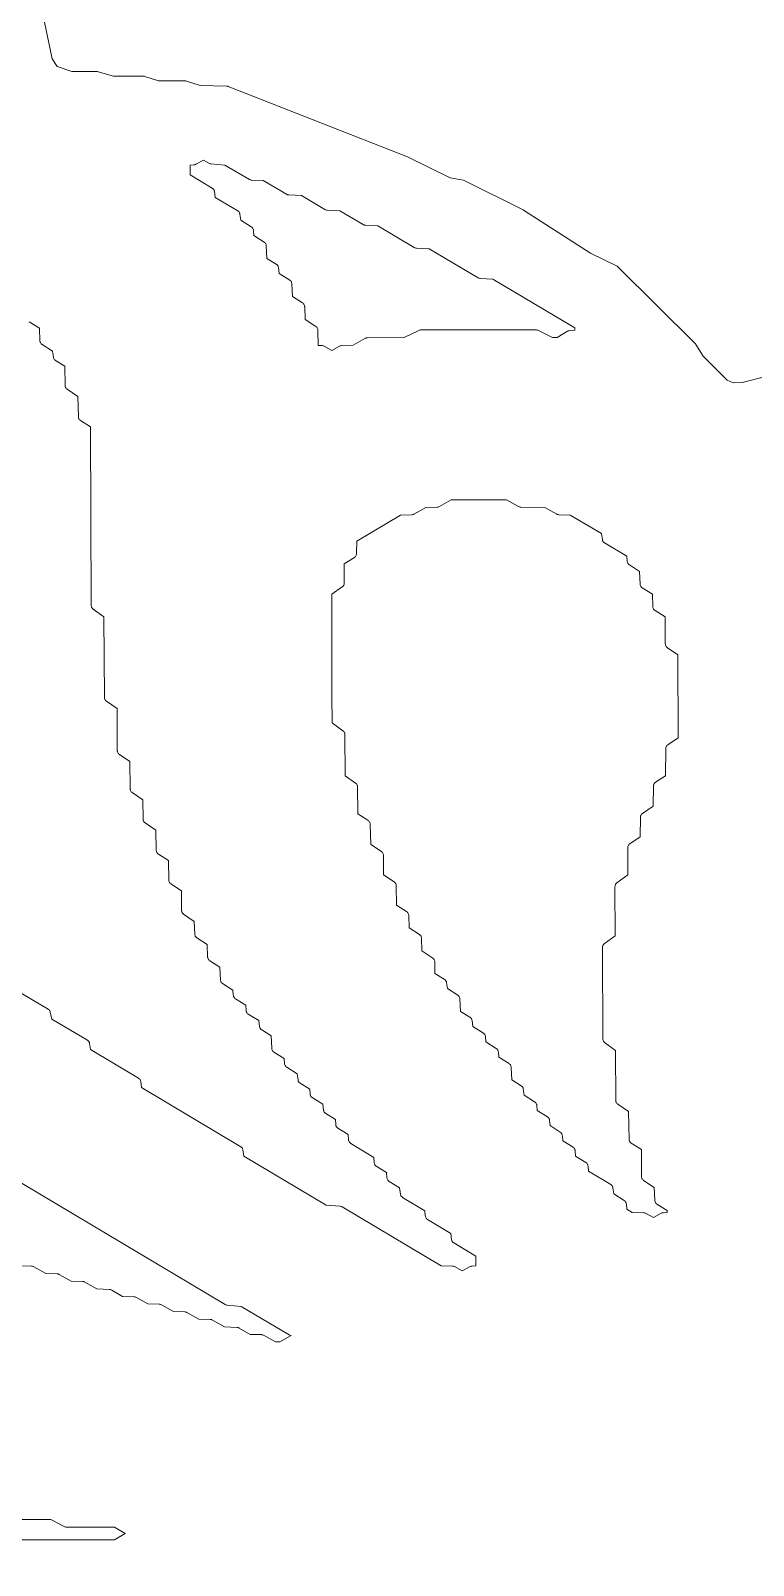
# Model space of a CAD drawing. Header units: inches. Extents: x 36 to 80.1, y 17.3 to 55.9.
# Drawn here: x 55.66 to 59.54, y 22.7 to 30.96 of the extents above; entities that cross this region are included whole.
import ezdxf

# ---------------------------------------------------------------- set-up
doc = ezdxf.new("R2010")
doc.units = ezdxf.units.IN
doc.layers.add('01_ORIGINAL_CAD', color=7, linetype='Continuous', lineweight=20)
doc.layers.add('03_ADDED_AREAS_SAME_COMPOSITION', color=7, linetype='Continuous', lineweight=15)

msp = doc.modelspace()

# ---------------------------------------------------------------- linework, layer by layer
at = {"layer": '01_ORIGINAL_CAD'}
msp.add_lwpolyline([(53.6498, 30.945, -0.14301), (60.2429, 31.6303, -0.286424), (65.3601, 28.4306), (66.4807, 23.8898, -0.272091), (64.8996, 18.9541), (63.6613, 17.5325)], format="xyb", dxfattribs=at)
at = {"layer": '03_ADDED_AREAS_SAME_COMPOSITION'}
for points in [[(60.0541, 29.2086), (59.4823, 29.0641), (59.4345, 29.0625), (59.4017, 29.0761), (59.2722, 29.2056), (59.2325, 29.2694), (59.2308, 29.2718), (59.2289, 29.2739), (58.8155, 29.6847), (58.8125, 29.6873), (58.8091, 29.6893), (58.6669, 29.7608), (58.3065, 29.9913), (58.3042, 29.9926), (57.9904, 30.15), (57.987, 30.1514), (57.9834, 30.1523), (57.9113, 30.1646), (57.6849, 30.2772), (57.6829, 30.2781), (56.7179, 30.6577), (56.7152, 30.6586), (56.7123, 30.6592), (56.7094, 30.6594), (56.5671, 30.6631), (56.4934, 30.6861), (56.4898, 30.6869), (56.4861, 30.6872), (56.3419, 30.6882), (56.2684, 30.7111), (56.2648, 30.7119), (56.261, 30.7122), (56.1013, 30.7124), (56.0179, 30.7363), (56.0145, 30.737), (56.011, 30.7372), (55.877, 30.7374), (55.7984, 30.7651), (55.7712, 30.8061), (55.696, 31.1681)], [(55.6473, 29.3912), (55.702, 29.3566), (55.7047, 29.2885), (55.7051, 29.2851), (55.7059, 29.2817), (55.7072, 29.2785), (55.7089, 29.2755), (55.711, 29.2728), (55.7135, 29.2704), (55.7163, 29.2683), (55.7725, 29.2328), (55.7773, 29.2), (55.778, 29.1969), (55.779, 29.194), (55.7804, 29.1912), (55.7822, 29.1886), (55.7842, 29.1862), (55.7866, 29.1841), (55.7891, 29.1823), (55.8395, 29.1518), (55.8405, 29.0479), (55.8407, 29.0444), (55.8415, 29.0411), (55.8427, 29.0378), (55.8443, 29.0348), (55.8464, 29.032), (55.8488, 29.0295), (55.8515, 29.0274), (55.9088, 28.9887), (55.9118, 28.8794), (55.9121, 28.8759), (55.9129, 28.8725), (55.9142, 28.8693), (55.916, 28.8663), (55.9181, 28.8635), (55.9206, 28.861), (55.9234, 28.859), (55.9776, 28.8247), (55.9807, 27.8651), (55.981, 27.8617), (55.9816, 27.8585), (55.9827, 27.8553), (55.9843, 27.8523), (55.9862, 27.8496), (55.9884, 27.8471), (55.991, 27.845), (56.0495, 27.8021), (56.0517, 27.3693), (56.0519, 27.3658), (56.0526, 27.3624), (56.0538, 27.3592), (56.0555, 27.3561), (56.0575, 27.3533), (56.0599, 27.3508), (56.0627, 27.3487), (56.1197, 27.3102), (56.1212, 27.0826), (56.1214, 27.0792), (56.1222, 27.0758), (56.1234, 27.0726), (56.125, 27.0695), (56.1271, 27.0667), (56.1295, 27.0642), (56.1322, 27.0621), (56.1893, 27.0236), (56.1904, 26.8779), (56.1907, 26.8745), (56.1914, 26.8711), (56.1926, 26.8678), (56.1943, 26.8648), (56.1963, 26.862), (56.1987, 26.8595), (56.2014, 26.8574), (56.2586, 26.8188), (56.2595, 26.7141), (56.2598, 26.7107), (56.2606, 26.7073), (56.2618, 26.7041), (56.2634, 26.701), (56.2654, 26.6982), (56.2678, 26.6957), (56.2706, 26.6936), (56.3279, 26.6549), (56.3309, 26.5457), (56.3312, 26.5422), (56.332, 26.5388), (56.3333, 26.5355), (56.335, 26.5325), (56.3372, 26.5297), (56.3397, 26.5273), (56.3425, 26.5252), (56.3968, 26.4909), (56.3978, 26.3866), (56.3981, 26.3832), (56.3988, 26.3798), (56.4, 26.3765), (56.4016, 26.3735), (56.4037, 26.3707), (56.4061, 26.3682), (56.4088, 26.3661), (56.4659, 26.3276), (56.4669, 26.2228), (56.4672, 26.2194), (56.4679, 26.216), (56.4691, 26.2128), (56.4708, 26.2097), (56.4728, 26.207), (56.4752, 26.2045), (56.4779, 26.2024), (56.5354, 26.1636), (56.5381, 26.095), (56.5385, 26.0916), (56.5393, 26.0882), (56.5406, 26.085), (56.5423, 26.0821), (56.5445, 26.0793), (56.5469, 26.0769), (56.5497, 26.0749), (56.6044, 26.0403), (56.6071, 25.9722), (56.6075, 25.9688), (56.6083, 25.9654), (56.6096, 25.9622), (56.6113, 25.9592), (56.6135, 25.9565), (56.6159, 25.9541), (56.6187, 25.9521), (56.6734, 25.9175), (56.6761, 25.8494), (56.6765, 25.846), (56.6773, 25.8426), (56.6786, 25.8394), (56.6803, 25.8364), (56.6824, 25.8337), (56.6849, 25.8313), (56.6877, 25.8293), (56.7429, 25.7944), (56.745, 25.7666), (56.7455, 25.7634), (56.7464, 25.7602), (56.7477, 25.7571), (56.7494, 25.7543), (56.7515, 25.7517), (56.7539, 25.7494), (56.7566, 25.7474), (56.8118, 25.7125), (56.8139, 25.6848), (56.8143, 25.6815), (56.8152, 25.6783), (56.8165, 25.6752), (56.8183, 25.6724), (56.8203, 25.6698), (56.8227, 25.6675), (56.8254, 25.6655), (56.8816, 25.63), (56.8865, 25.5972), (56.8871, 25.5941), (56.8881, 25.5912), (56.8895, 25.5884), (56.8913, 25.5857), (56.8933, 25.5834), (56.8957, 25.5813), (56.8982, 25.5795), (56.949, 25.5488), (56.9516, 25.481), (56.952, 25.4776), (56.9529, 25.4742), (56.9542, 25.471), (56.9559, 25.468), (56.958, 25.4653), (56.9605, 25.4629), (56.9633, 25.4609), (57.0185, 25.426), (57.0206, 25.3982), (57.021, 25.395), (57.0219, 25.3918), (57.0232, 25.3887), (57.025, 25.3859), (57.027, 25.3833), (57.0294, 25.381), (57.0321, 25.379), (57.0883, 25.3435), (57.0932, 25.3107), (57.0938, 25.3076), (57.0948, 25.3046), (57.0962, 25.3018), (57.098, 25.2992), (57.1, 25.2968), (57.1024, 25.2947), (57.1049, 25.2929), (57.1562, 25.2619), (57.1583, 25.2345), (57.1587, 25.2312), (57.1596, 25.228), (57.161, 25.225), (57.1627, 25.2221), (57.1647, 25.2195), (57.1672, 25.2172), (57.1698, 25.2153), (57.226, 25.1798), (57.2309, 25.1469), (57.2315, 25.1439), (57.2326, 25.1409), (57.234, 25.1381), (57.2357, 25.1355), (57.2377, 25.1331), (57.2401, 25.131), (57.2427, 25.1292), (57.2939, 25.0982), (57.296, 25.0708), (57.2965, 25.0675), (57.2974, 25.0643), (57.2987, 25.0613), (57.3004, 25.0584), (57.3025, 25.0558), (57.3049, 25.0535), (57.3076, 25.0515), (57.3628, 25.0166), (57.3648, 24.9889), (57.3653, 24.9856), (57.3662, 24.9824), (57.3676, 24.9793), (57.3694, 24.9764), (57.3715, 24.9738), (57.3739, 24.9715), (57.3767, 24.9695), (57.5004, 24.8936), (57.5024, 24.8662), (57.5029, 24.8629), (57.5038, 24.8597), (57.5051, 24.8566), (57.5068, 24.8538), (57.5089, 24.8512), (57.5113, 24.8489), (57.514, 24.8469), (57.5692, 24.812), (57.5713, 24.7843), (57.5718, 24.781), (57.5727, 24.7778), (57.574, 24.7747), (57.5757, 24.7719), (57.5778, 24.7693), (57.5802, 24.767), (57.5828, 24.765), (57.639, 24.7295), (57.6439, 24.6967), (57.6445, 24.6936), (57.6456, 24.6906), (57.647, 24.6878), (57.6487, 24.6852), (57.6508, 24.6828), (57.6532, 24.6807), (57.6557, 24.6789), (57.7757, 24.607), (57.7777, 24.5797), (57.7782, 24.5763), (57.7791, 24.5731), (57.7805, 24.57), (57.7822, 24.5671), (57.7844, 24.5645), (57.7868, 24.5622), (57.7896, 24.5602), (57.9142, 24.4838), (57.919, 24.4511), (57.9197, 24.4481), (57.9207, 24.4451), (57.9222, 24.4423), (57.9239, 24.4397), (57.926, 24.4373), (57.9283, 24.4352), (57.9309, 24.4334), (58.0498, 24.362), (58.05, 24.3097), (58.0293, 24.3089), (58.0265, 24.3086), (58.0236, 24.308), (58.0209, 24.307), (58.0183, 24.3058), (57.9767, 24.2829), (57.935, 24.3058), (57.9324, 24.307), (57.9295, 24.308), (57.9266, 24.3086), (57.9237, 24.3088), (57.8628, 24.3104), (57.33, 24.6276), (57.3267, 24.6293), (57.3231, 24.6304), (57.3194, 24.631), (57.2451, 24.6373), (56.8018, 24.9013), (56.7969, 24.9337), (56.7963, 24.9368), (56.7952, 24.9398), (56.7938, 24.9426), (56.7921, 24.9452), (56.79, 24.9476), (56.7876, 24.9497), (56.785, 24.9515), (56.2518, 25.2695), (56.247, 25.302), (56.2463, 25.3051), (56.2453, 25.308), (56.2439, 25.3109), (56.2421, 25.3135), (56.2401, 25.3159), (56.2377, 25.318), (56.2351, 25.3197), (55.9768, 25.4741), (55.972, 25.5066), (55.9713, 25.5097), (55.9703, 25.5126), (55.9689, 25.5155), (55.9671, 25.5181), (55.965, 25.5205), (55.9627, 25.5226), (55.9601, 25.5244), (55.7694, 25.6385), (55.7605, 25.6758), (55.7595, 25.679), (55.7581, 25.682), (55.7563, 25.6849), (55.7542, 25.6874), (55.7517, 25.6896), (55.749, 25.6915), (55.5642, 25.8015)], [(55.3276, 24.9201), (56.7021, 24.1018), (56.7055, 24.1001), (56.7091, 24.0989), (56.7128, 24.0983), (56.7871, 24.0921), (57.0456, 23.9381), (57.0487, 23.9366), (57.0521, 23.9354), (57.0555, 23.9348), (57.0555, 23.9348), (56.995, 23.9007), (56.9718, 23.9007), (56.9075, 23.9367), (56.9048, 23.938), (56.9019, 23.939), (56.899, 23.9396), (56.896, 23.9399), (56.835, 23.9414), (56.7774, 23.9752), (56.7747, 23.9765), (56.7719, 23.9776), (56.769, 23.9783), (56.766, 23.9786), (56.6978, 23.9822), (56.6329, 24.0185), (56.6302, 24.0198), (56.6273, 24.0208), (56.6243, 24.0214), (56.6213, 24.0216), (56.5601, 24.0232), (56.4956, 24.0593), (56.4928, 24.0607), (56.49, 24.0616), (56.487, 24.0623), (56.484, 24.0625), (56.4228, 24.0641), (56.3582, 24.1002), (56.3555, 24.1015), (56.3527, 24.1025), (56.3497, 24.1031), (56.3467, 24.1034), (56.2855, 24.105), (56.2209, 24.1411), (56.2182, 24.1424), (56.2153, 24.1434), (56.2124, 24.144), (56.2094, 24.1443), (56.1484, 24.1459), (56.0908, 24.1796), (56.0881, 24.181), (56.0853, 24.182), (56.0824, 24.1827), (56.0794, 24.183), (56.0112, 24.1866), (55.9463, 24.2229), (55.9436, 24.2242), (55.9407, 24.2252), (55.9377, 24.2258), (55.9347, 24.2261), (55.8735, 24.2276), (55.809, 24.2638), (55.8062, 24.2651), (55.8034, 24.2661), (55.8004, 24.2667), (55.7974, 24.267), (55.7362, 24.2685), (55.6717, 24.3047), (55.6689, 24.306), (55.6661, 24.307), (55.6631, 24.3076), (55.6601, 24.3078), (55.5992, 24.3094)], [(55.5038, 22.9449), (55.7635, 22.9446), (55.8354, 22.9069), (55.8381, 22.9057), (55.841, 22.9048), (55.8439, 22.9043), (55.8469, 22.9041), (56.106, 22.9038), (56.1634, 22.8702), (56.1643, 22.8697), (56.1635, 22.8693), (56.1064, 22.8357), (54.5741, 22.8351)]]:
    msp.add_lwpolyline(points, dxfattribs=at)
for points in [[(56.6988, 30.234), (56.8327, 30.1567), (56.8355, 30.1554), (56.8384, 30.1543), (56.8415, 30.1537), (56.8446, 30.1534), (56.9054, 30.1518), (57.0318, 30.0772), (57.0345, 30.0758), (57.0373, 30.0748), (57.0402, 30.0741), (57.0432, 30.0738), (57.1112, 30.0702), (57.2378, 29.9954), (57.2405, 29.994), (57.2433, 29.993), (57.2463, 29.9923), (57.2492, 29.992), (57.3172, 29.9884), (57.4439, 29.9136), (57.4466, 29.9122), (57.4494, 29.9112), (57.4523, 29.9105), (57.4553, 29.9102), (57.5232, 29.9066), (57.7186, 29.7909), (57.7213, 29.7895), (57.7241, 29.7885), (57.7271, 29.7878), (57.7301, 29.7874), (57.798, 29.7839), (58.0621, 29.6273), (58.0648, 29.6259), (58.0676, 29.6248), (58.0706, 29.6241), (58.0735, 29.6238), (58.1415, 29.6203), (58.5825, 29.3577), (58.5825, 29.3455), (58.5542, 29.3433), (58.5505, 29.3428), (58.5468, 29.3416), (58.5434, 29.34), (58.4863, 29.3063), (58.4626, 29.3063), (58.3829, 29.3448), (58.3794, 29.3461), (58.3757, 29.347), (58.372, 29.3472), (57.7547, 29.347), (57.7509, 29.3467), (57.7473, 29.3458), (57.7438, 29.3445), (57.6642, 29.3059), (57.4653, 29.3041), (57.4621, 29.3039), (57.4591, 29.3033), (57.4561, 29.3023), (57.4532, 29.3009), (57.3889, 29.2647), (57.3278, 29.2631), (57.3248, 29.2629), (57.3219, 29.2622), (57.3191, 29.2613), (57.3164, 29.26), (57.2748, 29.2371), (57.2331, 29.26), (57.2305, 29.2612), (57.2278, 29.2622), (57.225, 29.2628), (57.2221, 29.2631), (57.2011, 29.2639), (57.2002, 29.3445), (57.2, 29.3479), (57.1992, 29.3513), (57.198, 29.3545), (57.1964, 29.3576), (57.1944, 29.3604), (57.192, 29.3628), (57.1892, 29.365), (57.1317, 29.4038), (57.1291, 29.4723), (57.1287, 29.4757), (57.1278, 29.4791), (57.1265, 29.4823), (57.1248, 29.4853), (57.1227, 29.488), (57.1202, 29.4904), (57.1174, 29.4924), (57.0627, 29.527), (57.0601, 29.5951), (57.0597, 29.5985), (57.0588, 29.6019), (57.0576, 29.6051), (57.0558, 29.6081), (57.0537, 29.6108), (57.0512, 29.6132), (57.0484, 29.6152), (56.9923, 29.6507), (56.9874, 29.6836), (56.9868, 29.6867), (56.9857, 29.6896), (56.9843, 29.6924), (56.9826, 29.695), (56.9805, 29.6974), (56.9782, 29.6995), (56.9756, 29.7013), (56.9249, 29.732), (56.9222, 29.7998), (56.9218, 29.8032), (56.921, 29.8065), (56.9197, 29.8097), (56.918, 29.8127), (56.9159, 29.8155), (56.9134, 29.8179), (56.9106, 29.8199), (56.8554, 29.8548), (56.8533, 29.8825), (56.8528, 29.8858), (56.8519, 29.889), (56.8506, 29.8921), (56.8489, 29.8949), (56.8468, 29.8975), (56.8444, 29.8998), (56.8417, 29.9018), (56.7856, 29.9373), (56.7807, 29.9701), (56.7801, 29.9732), (56.779, 29.9762), (56.7776, 29.979), (56.7759, 29.9816), (56.7738, 29.984), (56.7714, 29.9861), (56.7688, 29.9879), (56.648, 30.0604), (56.6431, 30.0929), (56.6425, 30.096), (56.6414, 30.099), (56.64, 30.1018), (56.6383, 30.1044), (56.6362, 30.1068), (56.6339, 30.1089), (56.6313, 30.1107), (56.5123, 30.182), (56.5122, 30.2343), (56.5328, 30.2352), (56.5357, 30.2355), (56.5385, 30.2361), (56.5413, 30.237), (56.5439, 30.2383), (56.5849, 30.2609), (56.6137, 30.2437), (56.6171, 30.242), (56.6207, 30.2409), (56.6244, 30.2403)], [(58.2148, 28.4325), (58.2791, 28.3965), (58.2819, 28.3952), (58.2849, 28.3942), (58.2879, 28.3936), (58.291, 28.3933), (58.4206, 28.3917), (58.485, 28.3557), (58.4878, 28.3543), (58.4906, 28.3534), (58.4936, 28.3527), (58.4966, 28.3525), (58.5574, 28.3509), (58.7252, 28.251), (58.73, 28.2186), (58.7307, 28.2155), (58.7317, 28.2125), (58.7331, 28.2097), (58.7349, 28.2071), (58.7369, 28.2047), (58.7393, 28.2026), (58.7419, 28.2008), (58.8618, 28.1289), (58.8639, 28.1015), (58.8643, 28.0982), (58.8652, 28.095), (58.8666, 28.092), (58.8683, 28.0891), (58.8703, 28.0865), (58.8727, 28.0842), (58.8754, 28.0823), (58.9301, 28.0477), (58.9328, 27.9796), (58.9332, 27.9762), (58.934, 27.9729), (58.9353, 27.9696), (58.937, 27.9667), (58.9392, 27.9639), (58.9416, 27.9615), (58.9444, 27.9595), (58.9991, 27.9249), (59.0018, 27.8568), (59.0022, 27.8534), (59.003, 27.85), (59.0043, 27.8468), (59.006, 27.8438), (59.0081, 27.8411), (59.0106, 27.8387), (59.0134, 27.8367), (59.0677, 27.8023), (59.0688, 27.6572), (59.0691, 27.6537), (59.0698, 27.6503), (59.071, 27.6471), (59.0727, 27.644), (59.0747, 27.6412), (59.0771, 27.6388), (59.0799, 27.6366), (59.1369, 27.5982), (59.1383, 27.1521), (59.0816, 27.1137), (59.0789, 27.1115), (59.0765, 27.109), (59.0744, 27.1062), (59.0728, 27.1031), (59.0716, 27.0999), (59.0709, 27.0965), (59.0707, 27.093), (59.0705, 26.9479), (59.0165, 26.9136), (59.014, 26.9118), (59.0117, 26.9097), (59.0098, 26.9073), (59.0081, 26.9047), (59.0068, 26.902), (59.0058, 26.8991), (59.0051, 26.8961), (59.0049, 26.893), (59.0026, 26.7838), (58.9456, 26.7451), (58.9429, 26.7429), (58.9405, 26.7404), (58.9385, 26.7376), (58.9368, 26.7346), (58.9356, 26.7313), (58.9349, 26.7279), (58.9347, 26.7245), (58.9343, 26.6198), (58.8776, 26.5813), (58.8748, 26.5791), (58.8724, 26.5766), (58.8704, 26.5738), (58.8688, 26.5707), (58.8676, 26.5675), (58.8668, 26.5641), (58.8666, 26.5606), (58.8664, 26.4144), (58.8081, 26.3715), (58.8056, 26.3693), (58.8033, 26.3669), (58.8014, 26.3641), (58.7999, 26.3611), (58.7988, 26.3579), (58.7982, 26.3546), (58.7979, 26.3513), (58.7988, 26.0868), (58.7406, 26.0439), (58.738, 26.0417), (58.7358, 26.0393), (58.7339, 26.0365), (58.7324, 26.0335), (58.7313, 26.0303), (58.7306, 26.027), (58.7304, 26.0237), (58.732, 25.5323), (58.7322, 25.529), (58.7329, 25.5257), (58.734, 25.5226), (58.7355, 25.5196), (58.7374, 25.5169), (58.7397, 25.5144), (58.7422, 25.5122), (58.8008, 25.4694), (58.8024, 25.2003), (58.8026, 25.1968), (58.8034, 25.1935), (58.8046, 25.1902), (58.8062, 25.1871), (58.8083, 25.1843), (58.8107, 25.1819), (58.8134, 25.1797), (58.8707, 25.1411), (58.8738, 24.991), (58.8741, 24.9879), (58.8747, 24.9849), (58.8757, 24.982), (58.8771, 24.9792), (58.8787, 24.9766), (58.8807, 24.9743), (58.883, 24.9722), (58.8855, 24.9704), (58.9398, 24.936), (58.9409, 24.7908), (58.9412, 24.7874), (58.9419, 24.784), (58.9431, 24.7808), (58.9447, 24.7777), (58.9468, 24.7749), (58.9492, 24.7724), (58.9519, 24.7703), (59.0094, 24.7315), (59.0121, 24.663), (59.0125, 24.6596), (59.0133, 24.6562), (59.0146, 24.653), (59.0163, 24.65), (59.0184, 24.6473), (59.0209, 24.6449), (59.0237, 24.6428), (59.0779, 24.6085), (59.078, 24.5968), (59.0573, 24.596), (59.0544, 24.5957), (59.0516, 24.5951), (59.0489, 24.5941), (59.0462, 24.5929), (59.0047, 24.57), (58.963, 24.5928), (58.9603, 24.5941), (58.9575, 24.5951), (58.9546, 24.5957), (58.9516, 24.5959), (58.8908, 24.5975), (58.8615, 24.615), (58.8594, 24.6422), (58.8589, 24.6455), (58.858, 24.6487), (58.8567, 24.6518), (58.855, 24.6546), (58.8529, 24.6572), (58.8505, 24.6595), (58.8478, 24.6615), (58.7917, 24.697), (58.7868, 24.7298), (58.7861, 24.7329), (58.7851, 24.7359), (58.7837, 24.7387), (58.782, 24.7413), (58.7799, 24.7437), (58.7775, 24.7458), (58.7749, 24.7476), (58.655, 24.8196), (58.653, 24.8469), (58.6525, 24.8502), (58.6516, 24.8534), (58.6503, 24.8564), (58.6486, 24.8593), (58.6465, 24.8619), (58.6441, 24.8642), (58.6414, 24.8661), (58.5862, 24.901), (58.5841, 24.9288), (58.5836, 24.932), (58.5827, 24.9352), (58.5814, 24.9383), (58.5797, 24.9411), (58.5776, 24.9437), (58.5752, 24.946), (58.5725, 24.948), (58.5173, 24.9829), (58.5153, 25.0106), (58.5148, 25.0139), (58.5139, 25.0171), (58.5126, 25.0202), (58.5109, 25.023), (58.5088, 25.0256), (58.5064, 25.0279), (58.5037, 25.0299), (58.4485, 25.0648), (58.4464, 25.0925), (58.4459, 25.0958), (58.445, 25.099), (58.4437, 25.102), (58.442, 25.1049), (58.4399, 25.1075), (58.4375, 25.1098), (58.4348, 25.1117), (58.3796, 25.1466), (58.3775, 25.1743), (58.3771, 25.1776), (58.3762, 25.1808), (58.3748, 25.1839), (58.3731, 25.1867), (58.3711, 25.1893), (58.3687, 25.1916), (58.366, 25.1936), (58.3098, 25.2291), (58.3049, 25.2619), (58.3043, 25.265), (58.3033, 25.268), (58.3019, 25.2708), (58.3001, 25.2734), (58.2981, 25.2758), (58.2957, 25.2779), (58.2932, 25.2796), (58.2424, 25.3104), (58.2397, 25.3781), (58.2394, 25.3815), (58.2385, 25.3849), (58.2372, 25.3881), (58.2355, 25.3911), (58.2334, 25.3938), (58.2309, 25.3962), (58.2281, 25.3983), (58.1729, 25.4332), (58.1708, 25.4609), (58.1704, 25.4642), (58.1695, 25.4674), (58.1681, 25.4704), (58.1664, 25.4733), (58.1644, 25.4759), (58.162, 25.4782), (58.1593, 25.4801), (58.1041, 25.515), (58.102, 25.5427), (58.1015, 25.546), (58.1006, 25.5492), (58.0993, 25.5523), (58.0976, 25.5551), (58.0955, 25.5577), (58.0931, 25.56), (58.0904, 25.562), (58.0343, 25.5975), (58.0294, 25.6303), (58.0287, 25.6334), (58.0277, 25.6364), (58.0263, 25.6392), (58.0246, 25.6418), (58.0225, 25.6442), (58.0202, 25.6462), (58.0176, 25.648), (57.9668, 25.6788), (57.9642, 25.7465), (57.9638, 25.7499), (57.963, 25.7533), (57.9617, 25.7565), (57.9599, 25.7595), (57.9578, 25.7622), (57.9554, 25.7646), (57.9526, 25.7667), (57.8964, 25.8022), (57.8915, 25.835), (57.8909, 25.8381), (57.8898, 25.841), (57.8884, 25.8438), (57.8867, 25.8465), (57.8847, 25.8488), (57.8823, 25.8509), (57.8797, 25.8527), (57.8293, 25.8832), (57.8285, 25.9463), (57.8283, 25.9497), (57.8275, 25.9531), (57.8263, 25.9563), (57.8247, 25.9593), (57.8226, 25.9621), (57.8202, 25.9645), (57.8175, 25.9667), (57.76, 26.0055), (57.7573, 26.074), (57.757, 26.0774), (57.7561, 26.0808), (57.7548, 26.084), (57.7531, 26.087), (57.751, 26.0897), (57.7485, 26.0921), (57.7457, 26.0941), (57.691, 26.1287), (57.6884, 26.1968), (57.688, 26.2002), (57.6871, 26.2036), (57.6858, 26.2068), (57.6841, 26.2098), (57.682, 26.2125), (57.6795, 26.2149), (57.6767, 26.217), (57.6224, 26.2513), (57.6214, 26.3556), (57.6212, 26.359), (57.6204, 26.3624), (57.6192, 26.3656), (57.6176, 26.3686), (57.6156, 26.3714), (57.6131, 26.3739), (57.6104, 26.376), (57.5533, 26.4146), (57.5523, 26.5193), (57.5521, 26.5228), (57.5513, 26.5261), (57.5501, 26.5294), (57.5485, 26.5324), (57.5464, 26.5352), (57.544, 26.5377), (57.5413, 26.5398), (57.484, 26.5785), (57.481, 26.6878), (57.4807, 26.6912), (57.4798, 26.6946), (57.4786, 26.6979), (57.4768, 26.7009), (57.4747, 26.7037), (57.4722, 26.7061), (57.4694, 26.7082), (57.4151, 26.7425), (57.4139, 26.8877), (57.4137, 26.8912), (57.4129, 26.8946), (57.4117, 26.8978), (57.4101, 26.9008), (57.4081, 26.9036), (57.4057, 26.9061), (57.4029, 26.9083), (57.3459, 26.9467), (57.3452, 27.1698), (57.3449, 27.1731), (57.3443, 27.1764), (57.3432, 27.1795), (57.3416, 27.1825), (57.3397, 27.1853), (57.3375, 27.1877), (57.3349, 27.1899), (57.2764, 27.2327), (57.2759, 27.3745), (57.2742, 27.925), (57.3309, 27.9635), (57.3336, 27.9656), (57.336, 27.9681), (57.338, 27.9709), (57.3397, 27.974), (57.3408, 27.9773), (57.3416, 27.9807), (57.3418, 27.9841), (57.3421, 28.0883), (57.3961, 28.1226), (57.3989, 28.1247), (57.4014, 28.1271), (57.4035, 28.1299), (57.4052, 28.1329), (57.4065, 28.1361), (57.4074, 28.1395), (57.4077, 28.1429), (57.4099, 28.2105), (57.6439, 28.3505), (57.7047, 28.3521), (57.7077, 28.3524), (57.7106, 28.353), (57.7135, 28.354), (57.7162, 28.3553), (57.7806, 28.3915), (57.8417, 28.3931), (57.8447, 28.3934), (57.8477, 28.394), (57.8506, 28.395), (57.8533, 28.3963), (57.9173, 28.4323)]]:
    msp.add_lwpolyline(points, close=True, dxfattribs=at)

doc.saveas('drawing.dxf')
